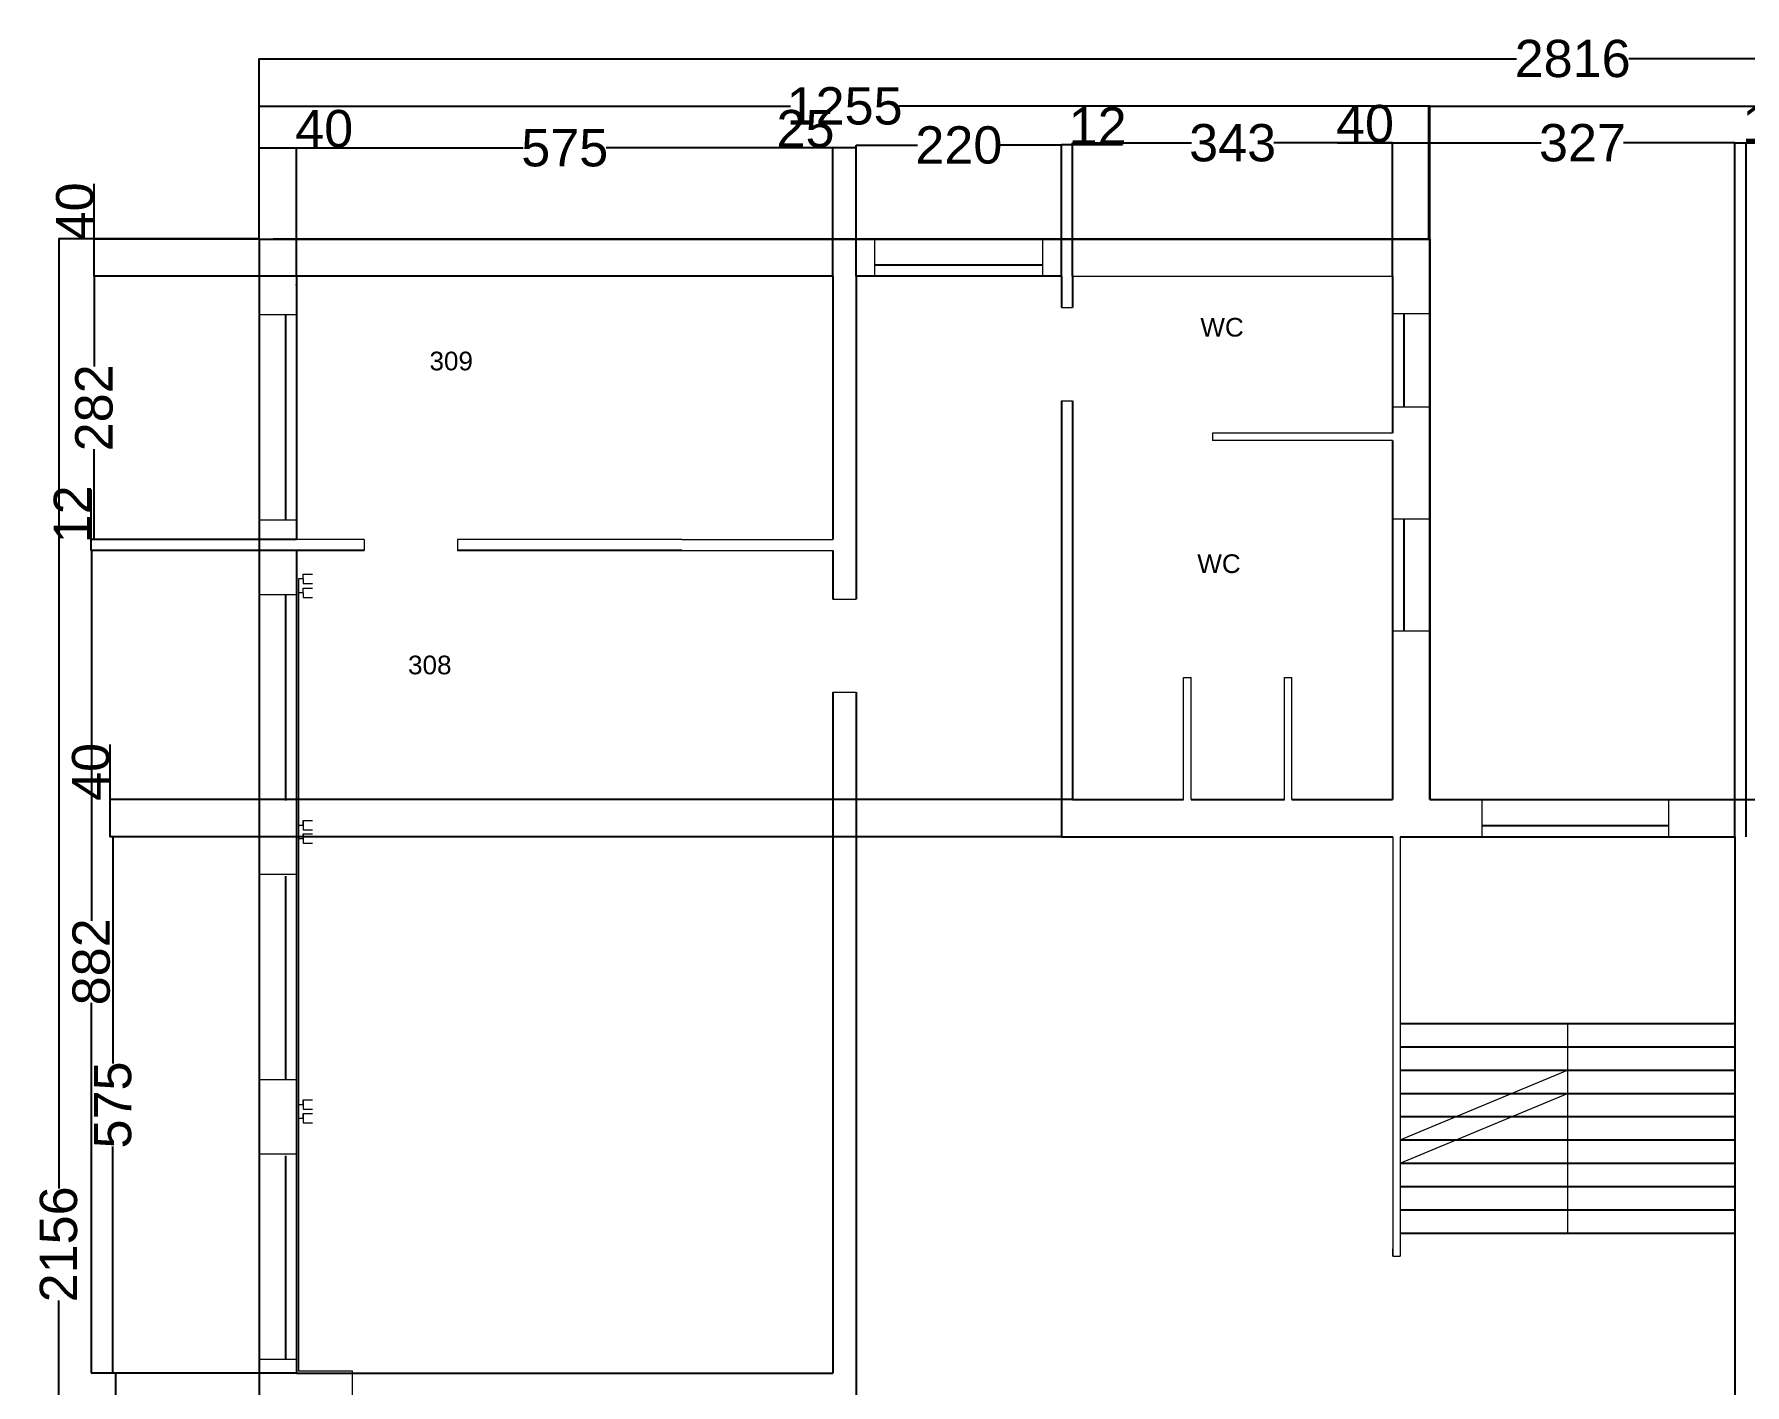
# Model space of a CAD drawing. Header units: inches. Extents: x -264 to 3260, y -2365 to 238.
# Drawn here: x -264 to 1570, y -1210 to 238 of the extents above; entities that cross this region are included whole.
import ezdxf
from ezdxf.enums import TextEntityAlignment as Align

# ---------------------------------------------------------------- set-up
doc = ezdxf.new("R2010")
doc.units = ezdxf.units.IN
doc.header["$MEASUREMENT"] = 0
doc.layers.get('0').update_dxf_attribs({"lineweight": 0})
doc.layers.get('Defpoints').update_dxf_attribs({"lineweight": 0})
for name, color, linetype, lineweight in [('Gniazda', 6, 'Continuous', 0), ('Gniazda ucz.', 3, 'Continuous', 0), ('Kabel', 2, 'Continuous', 0), ('nazwy', 5, 'Continuous', 30), ('Przewiercenia', 42, 'Continuous', 0), ('wymiarowanie', 252, 'Continuous', 15), ('ściany', 7, 'Continuous', 35)]:
    doc.layers.add(name, color=color, linetype=linetype, lineweight=lineweight)
doc.styles.get("Standard").update_dxf_attribs({"font": 'arial.ttf', "height": 8})
doc.dimstyles.get("Standard").update_dxf_attribs({"dimtxt": 40, "dimasz": 0.2, "dimexe": 0.2, "dimexo": 0.05, "dimgap": 0.09, "dimtad": 0, "dimdec": 0, "dimzin": 0, "dimdsep": 46, "dimtxsty": 'Standard', "dimblk": 'VDDIM_DEFAULT', "dimcen": 0.09, "dimclre": 256, "dimclrt": 7, "dimadec": 0, "dimazin": 0, "dimtfac": 1, "dimtdec": 4, "dimtix": 1, "dimtmove": 0, "dimatfit": 3, "dimfxl": 0, "dimtolj": 1, "dimtzin": 0, "dimarcsym": 0})

# ---------------------------------------------------------------- blocks, each defined once
blk = doc.blocks.new('VDDIM_DEFAULT')
at = {"linetype": 'Continuous'}
blk.add_hatch(color=0, dxfattribs=at).paths.add_polyline_path([(0, 0), (-1, -0.1665), (-1, 0.1665)], flags=0)
at = {"color": 0, "linetype": 'Continuous'}
blk.add_lwpolyline([(0, 0), (-1, -0.1665), (-1, 0.1665), (0, 0)], dxfattribs=at)
blk = doc.blocks.new('*D65')
at = {"layer": 'Defpoints', "color": 0}
for p in [(-23, 211.3), (-23, 18), (2793, -583)]:
    blk.add_point(p, dxfattribs=at)
at = {"layer": 'wymiarowanie', "lineweight": -2}
for p, q in [((-23, 18.1), (-23, 211.5)), ((2793, -583), (2793, 211.5))]:
    blk.add_line(p, q, dxfattribs=at)
at = {"layer": 'wymiarowanie', "color": 0, "lineweight": -2}
for p, q in [((-22.8, 211.3), (1324.9, 211.3)), ((2792.8, 211.3), (1445.1, 211.3))]:
    blk.add_line(p, q, dxfattribs=at)
at = {"layer": 'wymiarowanie', "color": 0, "lineweight": -2, "xscale": 0.2, "yscale": 0.2, "zscale": 0.2}
for p, rotation in [((-23, 211.3), 180), ((2793, 211.3), 360)]:
    blk.add_blockref('VDDIM_DEFAULT', p, dxfattribs=dict(at, rotation=rotation))
at = {"layer": 'wymiarowanie', "color": 7, "insert": (1385, 211.3), "char_height": 40, "attachment_point": 5}
blk.add_mtext('\\A1;2816', dxfattribs=at)
blk = doc.blocks.new('*D66')
at = {"layer": 'Defpoints', "color": 0}
for p in [(1232, 160.5), (-23, 18), (1232, 18)]:
    blk.add_point(p, dxfattribs=at)
at = {"layer": 'wymiarowanie', "lineweight": -2}
for p, q in [((-23, 18), (-23, 160.7)), ((1232, 18), (1232, 160.7))]:
    blk.add_line(p, q, dxfattribs=at)
at = {"layer": 'wymiarowanie', "color": 0, "lineweight": -2}
for p, q in [((-22.8, 160.5), (546.5, 160.5)), ((1231.8, 160.5), (662.5, 160.5))]:
    blk.add_line(p, q, dxfattribs=at)
at = {"layer": 'wymiarowanie', "color": 0, "lineweight": -2, "xscale": 0.2, "yscale": 0.2, "zscale": 0.2}
for p, rotation in [((-23, 160.5), 180), ((1232, 160.5), 360)]:
    blk.add_blockref('VDDIM_DEFAULT', p, dxfattribs=dict(at, rotation=rotation))
at = {"layer": 'wymiarowanie', "color": 7, "insert": (604.5, 160.5), "char_height": 40, "attachment_point": 5}
blk.add_mtext('\\A1;1255', dxfattribs=at)
blk = doc.blocks.new('*D67')
at = {"layer": 'Defpoints', "color": 0}
for p in [(2793, 160.5), (1231, 18), (2793, -583)]:
    blk.add_point(p, dxfattribs=at)
at = {"layer": 'wymiarowanie', "lineweight": -2}
for p, q in [((1231, 18.1), (1231, 160.7)), ((2793, -583), (2793, 160.7))]:
    blk.add_line(p, q, dxfattribs=at)
at = {"layer": 'wymiarowanie', "color": 0, "lineweight": -2}
for p, q in [((1231.2, 160.5), (1954.3, 160.5)), ((2792.8, 160.5), (2069.6, 160.5))]:
    blk.add_line(p, q, dxfattribs=at)
at = {"layer": 'wymiarowanie', "color": 0, "lineweight": -2, "xscale": 0.2, "yscale": 0.2, "zscale": 0.2}
for p, rotation in [((1231, 160.5), 180), ((2793, 160.5), 360)]:
    blk.add_blockref('VDDIM_DEFAULT', p, dxfattribs=dict(at, rotation=rotation))
at = {"layer": 'wymiarowanie', "color": 7, "insert": (2012, 160.5), "char_height": 40, "attachment_point": 5}
blk.add_mtext('\\A1;1562', dxfattribs=at)
blk = doc.blocks.new('*D68')
at = {"layer": 'Defpoints', "color": 0}
for p in [(17, 115.6), (-23, 18.1), (17, -22)]:
    blk.add_point(p, dxfattribs=at)
at = {"layer": 'wymiarowanie', "lineweight": -2}
for p, q in [((-23, 18.1), (-23, 115.8)), ((17, -21.9), (17, 115.8))]:
    blk.add_line(p, q, dxfattribs=at)
at = {"layer": 'wymiarowanie', "color": 0, "lineweight": -2}
for p, q in [((-22.8, 115.6), (16.8, 115.6)), ((17, 115.6), (76.1, 115.6))]:
    blk.add_line(p, q, dxfattribs=at)
at = {"layer": 'wymiarowanie', "color": 0, "lineweight": -2, "xscale": 0.2, "yscale": 0.2, "zscale": 0.2, "rotation": 180}
blk.add_blockref('VDDIM_DEFAULT', (-23, 115.6), dxfattribs=at)
at = {"layer": 'wymiarowanie', "color": 0, "lineweight": -2, "xscale": 0.2, "yscale": 0.2, "zscale": 0.2}
blk.add_blockref('VDDIM_DEFAULT', (17, 115.6), dxfattribs=at)
at = {"layer": 'wymiarowanie', "color": 7, "insert": (46.6, 136.1), "char_height": 40, "attachment_point": 5}
blk.add_mtext('\\A1;40', dxfattribs=at)
blk = doc.blocks.new('*D69')
at = {"layer": 'Defpoints', "color": 0}
for p in [(592, 115.6), (17, -22), (592, -22)]:
    blk.add_point(p, dxfattribs=at)
at = {"layer": 'wymiarowanie', "lineweight": -2}
for p, q in [((17, -22), (17, 115.8)), ((592, -22), (592, 115.8))]:
    blk.add_line(p, q, dxfattribs=at)
at = {"layer": 'wymiarowanie', "color": 0, "lineweight": -2}
for p, q in [((17.2, 115.6), (260.1, 115.6)), ((591.8, 115.6), (348.9, 115.6))]:
    blk.add_line(p, q, dxfattribs=at)
at = {"layer": 'wymiarowanie', "color": 0, "lineweight": -2, "xscale": 0.2, "yscale": 0.2, "zscale": 0.2}
for p, rotation in [((17, 115.6), 180), ((592, 115.6), 360)]:
    blk.add_blockref('VDDIM_DEFAULT', p, dxfattribs=dict(at, rotation=rotation))
at = {"layer": 'wymiarowanie', "color": 7, "insert": (304.5, 115.6), "char_height": 40, "attachment_point": 5}
blk.add_mtext('\\A1;575', dxfattribs=at)
blk = doc.blocks.new('*D70')
at = {"layer": 'Defpoints', "color": 0}
for p in [(592, 115.6), (592, -22), (617, -22)]:
    blk.add_point(p, dxfattribs=at)
at = {"layer": 'wymiarowanie', "color": 0, "lineweight": -2}
for p, q in [((592, 115.6), (533.4, 115.6)), ((616.8, 115.6), (592.2, 115.6))]:
    blk.add_line(p, q, dxfattribs=at)
at = {"layer": 'wymiarowanie', "lineweight": -2}
for p, q in [((592, -22), (592, 115.8)), ((617, -22), (617, 115.8))]:
    blk.add_line(p, q, dxfattribs=at)
at = {"layer": 'wymiarowanie', "color": 0, "lineweight": -2, "xscale": 0.2, "yscale": 0.2, "zscale": 0.2, "rotation": 180}
blk.add_blockref('VDDIM_DEFAULT', (592, 115.6), dxfattribs=at)
at = {"layer": 'wymiarowanie', "color": 0, "lineweight": -2, "xscale": 0.2, "yscale": 0.2, "zscale": 0.2}
blk.add_blockref('VDDIM_DEFAULT', (617, 115.6), dxfattribs=at)
at = {"layer": 'wymiarowanie', "color": 7, "insert": (562.6, 136.1), "char_height": 40, "attachment_point": 5}
blk.add_mtext('\\A1;25', dxfattribs=at)
blk = doc.blocks.new('*D71')
at = {"layer": 'Defpoints', "color": 0}
for p in [(837, 118.6), (617, -22), (837, -22)]:
    blk.add_point(p, dxfattribs=at)
at = {"layer": 'wymiarowanie', "lineweight": -2}
for p, q in [((617, -22), (617, 118.8)), ((837, -22), (837, 118.8))]:
    blk.add_line(p, q, dxfattribs=at)
at = {"layer": 'wymiarowanie', "color": 0, "lineweight": -2}
for p, q in [((617.2, 118.6), (682.5, 118.6)), ((836.8, 118.6), (771.5, 118.6))]:
    blk.add_line(p, q, dxfattribs=at)
at = {"layer": 'wymiarowanie', "color": 0, "lineweight": -2, "xscale": 0.2, "yscale": 0.2, "zscale": 0.2, "rotation": 180}
blk.add_blockref('VDDIM_DEFAULT', (617, 118.6), dxfattribs=at)
at = {"layer": 'wymiarowanie', "color": 0, "lineweight": -2, "xscale": 0.2, "yscale": 0.2, "zscale": 0.2}
blk.add_blockref('VDDIM_DEFAULT', (837, 118.6), dxfattribs=at)
at = {"layer": 'wymiarowanie', "color": 7, "insert": (727, 118.6), "char_height": 40, "attachment_point": 5}
blk.add_mtext('\\A1;220', dxfattribs=at)
blk = doc.blocks.new('*D72')
at = {"layer": 'Defpoints', "color": 0}
for p in [(849, 119.3), (837, -22), (849, -22)]:
    blk.add_point(p, dxfattribs=at)
at = {"layer": 'wymiarowanie', "lineweight": -2}
for p, q in [((837, -22), (837, 119.5)), ((849, -22), (849, 119.5))]:
    blk.add_line(p, q, dxfattribs=at)
at = {"layer": 'wymiarowanie', "color": 0, "lineweight": -2}
for p, q in [((837.2, 119.3), (848.8, 119.3)), ((849, 119.3), (902.4, 119.3))]:
    blk.add_line(p, q, dxfattribs=at)
at = {"layer": 'wymiarowanie', "color": 0, "lineweight": -2, "xscale": 0.2, "yscale": 0.2, "zscale": 0.2, "rotation": 180}
blk.add_blockref('VDDIM_DEFAULT', (837, 119.3), dxfattribs=at)
at = {"layer": 'wymiarowanie', "color": 0, "lineweight": -2, "xscale": 0.2, "yscale": 0.2, "zscale": 0.2}
blk.add_blockref('VDDIM_DEFAULT', (849, 119.3), dxfattribs=at)
at = {"layer": 'wymiarowanie', "color": 7, "insert": (875.8, 139.4), "char_height": 40, "attachment_point": 5}
blk.add_mtext('\\A1;12', dxfattribs=at)
blk = doc.blocks.new('*D73')
at = {"layer": 'Defpoints', "color": 0}
for p in [(1192, 121), (849, -22), (1192, -22)]:
    blk.add_point(p, dxfattribs=at)
at = {"layer": 'wymiarowanie', "lineweight": -2}
for p, q in [((849, -22), (849, 121.2)), ((1192, -22), (1192, 121.2))]:
    blk.add_line(p, q, dxfattribs=at)
at = {"layer": 'wymiarowanie', "color": 0, "lineweight": -2}
for p, q in [((849.2, 121), (976.3, 121)), ((1191.8, 121), (1064.7, 121))]:
    blk.add_line(p, q, dxfattribs=at)
at = {"layer": 'wymiarowanie', "color": 0, "lineweight": -2, "xscale": 0.2, "yscale": 0.2, "zscale": 0.2}
for p, rotation in [((849, 121), 180), ((1192, 121), 360)]:
    blk.add_blockref('VDDIM_DEFAULT', p, dxfattribs=dict(at, rotation=rotation))
at = {"layer": 'wymiarowanie', "color": 7, "insert": (1020.5, 121), "char_height": 40, "attachment_point": 5}
blk.add_mtext('\\A1;343', dxfattribs=at)
blk = doc.blocks.new('*D74')
at = {"layer": 'Defpoints', "color": 0}
for p in [(1192, 120.9), (1232, 18), (1192, -22)]:
    blk.add_point(p, dxfattribs=at)
at = {"layer": 'wymiarowanie', "color": 0, "lineweight": -2}
for p, q in [((1192, 120.9), (1132.9, 120.9)), ((1231.8, 120.9), (1192.2, 120.9))]:
    blk.add_line(p, q, dxfattribs=at)
at = {"layer": 'wymiarowanie', "lineweight": -2}
for p, q in [((1192, -21.9), (1192, 121.1)), ((1232, 18.1), (1232, 121.1))]:
    blk.add_line(p, q, dxfattribs=at)
at = {"layer": 'wymiarowanie', "color": 0, "lineweight": -2, "xscale": 0.2, "yscale": 0.2, "zscale": 0.2, "rotation": 180}
blk.add_blockref('VDDIM_DEFAULT', (1192, 120.9), dxfattribs=at)
at = {"layer": 'wymiarowanie', "color": 0, "lineweight": -2, "xscale": 0.2, "yscale": 0.2, "zscale": 0.2}
blk.add_blockref('VDDIM_DEFAULT', (1232, 120.9), dxfattribs=at)
at = {"layer": 'wymiarowanie', "color": 7, "insert": (1162.4, 141.5), "char_height": 40, "attachment_point": 5}
blk.add_mtext('\\A1;40', dxfattribs=at)
blk = doc.blocks.new('*D75')
at = {"layer": 'Defpoints', "color": 0}
for p in [(1559, 121), (1232, -583), (1559, -623)]:
    blk.add_point(p, dxfattribs=at)
at = {"layer": 'wymiarowanie', "lineweight": -2}
for p, q in [((1232, -582.95), (1232, 121.2)), ((1559, -622.95), (1559, 121.2))]:
    blk.add_line(p, q, dxfattribs=at)
at = {"layer": 'wymiarowanie', "color": 0, "lineweight": -2}
for p, q in [((1232.2, 121), (1351.31, 121)), ((1558.8, 121), (1439.69, 121))]:
    blk.add_line(p, q, dxfattribs=at)
at = {"layer": 'wymiarowanie', "color": 0, "lineweight": -2, "xscale": 0.2, "yscale": 0.2, "zscale": 0.2}
for p, rotation in [((1232, 121), 180), ((1559, 121), 360)]:
    blk.add_blockref('VDDIM_DEFAULT', p, dxfattribs=dict(at, rotation=rotation))
at = {"layer": 'wymiarowanie', "color": 7, "insert": (1395.5, 121), "char_height": 40, "attachment_point": 5}
blk.add_mtext('\\A1;327', dxfattribs=at)
blk = doc.blocks.new('*D76')
at = {"layer": 'Defpoints', "color": 0}
for p in [(1571, 121), (1559, -623), (1571, -623)]:
    blk.add_point(p, dxfattribs=at)
at = {"layer": 'wymiarowanie', "lineweight": -2}
for p, q in [((1559, -623), (1559, 121.2)), ((1571, -623), (1571, 121.2))]:
    blk.add_line(p, q, dxfattribs=at)
at = {"layer": 'wymiarowanie', "color": 0, "lineweight": -2}
for p, q in [((1559.2, 121), (1570.8, 121)), ((1571, 121), (1624.4, 121))]:
    blk.add_line(p, q, dxfattribs=at)
at = {"layer": 'wymiarowanie', "color": 0, "lineweight": -2, "xscale": 0.2, "yscale": 0.2, "zscale": 0.2, "rotation": 180}
blk.add_blockref('VDDIM_DEFAULT', (1559, 121), dxfattribs=at)
at = {"layer": 'wymiarowanie', "color": 0, "lineweight": -2, "xscale": 0.2, "yscale": 0.2, "zscale": 0.2}
blk.add_blockref('VDDIM_DEFAULT', (1571, 121), dxfattribs=at)
at = {"layer": 'wymiarowanie', "color": 7, "insert": (1597.8, 141.2), "char_height": 40, "attachment_point": 5}
blk.add_mtext('\\A1;12', dxfattribs=at)
blk = doc.blocks.new('*D86')
at = {"layer": 'Defpoints', "color": 0}
for p in [(-238, 18.1), (-23, 18.1), (-23, -2138)]:
    blk.add_point(p, dxfattribs=at)
at = {"layer": 'wymiarowanie', "lineweight": -2}
for p, q in [((-23.05, 18.1), (-238.2, 18.1)), ((-23.05, -2138), (-238.2, -2138))]:
    blk.add_line(p, q, dxfattribs=at)
at = {"layer": 'wymiarowanie', "color": 0, "lineweight": -2}
for p, q in [((-238, 17.9), (-238, -999.86)), ((-238, -2137.8), (-238, -1120.04))]:
    blk.add_line(p, q, dxfattribs=at)
at = {"layer": 'wymiarowanie', "color": 0, "lineweight": -2, "xscale": 0.2, "yscale": 0.2, "zscale": 0.2}
for p, rotation in [((-238, 18.1), 89.99999999999991), ((-238, -2138), 269.9999999999999)]:
    blk.add_blockref('VDDIM_DEFAULT', p, dxfattribs=dict(at, rotation=rotation))
at = {"layer": 'wymiarowanie', "color": 7, "insert": (-238, -1059.95), "char_height": 40, "attachment_point": 5, "rotation": 90}
blk.add_mtext('\\A1;2156', dxfattribs=at)
blk = doc.blocks.new('*D91')
at = {"layer": 'Defpoints', "color": 0}
for p in [(17, -1198), (-177.2, -1223), (-23, -1223)]:
    blk.add_point(p, dxfattribs=at)
at = {"layer": 'wymiarowanie', "lineweight": -2}
for p, q in [((16.95, -1198), (-177.4, -1198)), ((-23.05, -1223), (-177.4, -1223))]:
    blk.add_line(p, q, dxfattribs=at)
at = {"layer": 'wymiarowanie', "color": 0, "lineweight": -2}
for p, q in [((-177.2, -1198.2), (-177.2, -1222.8)), ((-177.2, -1223), (-177.2, -1281.58))]:
    blk.add_line(p, q, dxfattribs=at)
at = {"layer": 'wymiarowanie', "color": 0, "lineweight": -2, "xscale": 0.2, "yscale": 0.2, "zscale": 0.2}
for p, rotation in [((-177.2, -1198), 89.99999999999993), ((-177.2, -1223), 269.9999999999999)]:
    blk.add_blockref('VDDIM_DEFAULT', p, dxfattribs=dict(at, rotation=rotation))
at = {"layer": 'wymiarowanie', "color": 7, "insert": (-197.71, -1252.39), "char_height": 40, "attachment_point": 5, "rotation": 90}
blk.add_mtext('\\A1;25', dxfattribs=at)
blk = doc.blocks.new('*D92')
at = {"layer": 'Defpoints', "color": 0}
for p in [(-180, -623), (837, -623), (16.95, -1198)]:
    blk.add_point(p, dxfattribs=at)
at = {"layer": 'wymiarowanie', "lineweight": -2}
for p, q in [((836.95, -623), (-180.2, -623)), ((16.9, -1198), (-180.2, -1198))]:
    blk.add_line(p, q, dxfattribs=at)
at = {"layer": 'wymiarowanie', "color": 0, "lineweight": -2}
for p, q in [((-180, -623.2), (-180, -866.13)), ((-180, -1197.8), (-180, -954.87))]:
    blk.add_line(p, q, dxfattribs=at)
at = {"layer": 'wymiarowanie', "color": 0, "lineweight": -2, "xscale": 0.2, "yscale": 0.2, "zscale": 0.2}
for p, rotation in [((-180, -623), 89.99999999999991), ((-180, -1198), 269.9999999999999)]:
    blk.add_blockref('VDDIM_DEFAULT', p, dxfattribs=dict(at, rotation=rotation))
at = {"layer": 'wymiarowanie', "color": 7, "insert": (-180, -910.5), "char_height": 40, "attachment_point": 5, "rotation": 90}
blk.add_mtext('\\A1;575', dxfattribs=at)
blk = doc.blocks.new('*D93')
at = {"layer": 'Defpoints', "color": 0}
for p in [(-183, -583), (849, -583), (837, -623)]:
    blk.add_point(p, dxfattribs=at)
at = {"layer": 'wymiarowanie', "color": 0, "lineweight": -2}
for p, q in [((-183, -583), (-183, -523.94)), ((-183, -622.8), (-183, -583.2))]:
    blk.add_line(p, q, dxfattribs=at)
at = {"layer": 'wymiarowanie', "lineweight": -2}
for p, q in [((848.95, -583), (-183.2, -583)), ((836.95, -623), (-183.2, -623))]:
    blk.add_line(p, q, dxfattribs=at)
at = {"layer": 'wymiarowanie', "color": 0, "lineweight": -2, "xscale": 0.2, "yscale": 0.2, "zscale": 0.2}
for p, rotation in [((-183, -583), 89.99999999999993), ((-183, -623), 269.9999999999999)]:
    blk.add_blockref('VDDIM_DEFAULT', p, dxfattribs=dict(at, rotation=rotation))
at = {"layer": 'wymiarowanie', "color": 7, "insert": (-203.51, -553.37), "char_height": 40, "attachment_point": 5, "rotation": 90}
blk.add_mtext('\\A1;40', dxfattribs=at)
blk = doc.blocks.new('*D94')
at = {"layer": 'Defpoints', "color": 0}
for p in [(-203, -316), (17, -316), (16.9, -1198)]:
    blk.add_point(p, dxfattribs=at)
at = {"layer": 'wymiarowanie', "lineweight": -2}
for p, q in [((16.95, -316), (-203.2, -316)), ((16.85, -1198), (-203.2, -1198))]:
    blk.add_line(p, q, dxfattribs=at)
at = {"layer": 'wymiarowanie', "color": 0, "lineweight": -2}
for p, q in [((-203, -316.2), (-203, -712.97)), ((-203, -1197.8), (-203, -801.03))]:
    blk.add_line(p, q, dxfattribs=at)
at = {"layer": 'wymiarowanie', "color": 0, "lineweight": -2, "xscale": 0.2, "yscale": 0.2, "zscale": 0.2}
for p, rotation in [((-203, -316), 89.99999999999993), ((-203, -1198), 269.9999999999999)]:
    blk.add_blockref('VDDIM_DEFAULT', p, dxfattribs=dict(at, rotation=rotation))
at = {"layer": 'wymiarowanie', "color": 7, "insert": (-203, -757), "char_height": 40, "attachment_point": 5, "rotation": 90}
blk.add_mtext('\\A1;882', dxfattribs=at)
blk = doc.blocks.new('*D95')
at = {"layer": 'Defpoints', "color": 0}
for p in [(-203.2, -304), (17, -304), (16.95, -316)]:
    blk.add_point(p, dxfattribs=at)
at = {"layer": 'wymiarowanie', "color": 0, "lineweight": -2}
for p, q in [((-203.2, -304), (-203.2, -250.58)), ((-203.2, -315.8), (-203.2, -304.2))]:
    blk.add_line(p, q, dxfattribs=at)
at = {"layer": 'wymiarowanie', "lineweight": -2}
for p, q in [((16.95, -304), (-203.4, -304)), ((16.9, -316), (-203.4, -316))]:
    blk.add_line(p, q, dxfattribs=at)
at = {"layer": 'wymiarowanie', "color": 0, "lineweight": -2, "xscale": 0.2, "yscale": 0.2, "zscale": 0.2}
for p, rotation in [((-203.2, -304), 89.99999999999987), ((-203.2, -316), 269.9999999999998)]:
    blk.add_blockref('VDDIM_DEFAULT', p, dxfattribs=dict(at, rotation=rotation))
at = {"layer": 'wymiarowanie', "color": 7, "insert": (-223.37, -277.19), "char_height": 40, "attachment_point": 5, "rotation": 90}
blk.add_mtext('\\A1;12', dxfattribs=at)
blk = doc.blocks.new('*D96')
at = {"layer": 'Defpoints', "color": 0}
for p in [(-200, -22), (17, -22), (16.95, -304)]:
    blk.add_point(p, dxfattribs=at)
at = {"layer": 'wymiarowanie', "lineweight": -2}
for p, q in [((16.95, -22), (-200.2, -22)), ((16.9, -304), (-200.2, -304))]:
    blk.add_line(p, q, dxfattribs=at)
at = {"layer": 'wymiarowanie', "color": 0, "lineweight": -2}
for p, q in [((-200, -22.2), (-200, -118.65)), ((-200, -303.8), (-200, -207.35))]:
    blk.add_line(p, q, dxfattribs=at)
at = {"layer": 'wymiarowanie', "color": 0, "lineweight": -2, "xscale": 0.2, "yscale": 0.2, "zscale": 0.2}
for p, rotation in [((-200, -22), 89.9999999999999), ((-200, -304), 269.9999999999999)]:
    blk.add_blockref('VDDIM_DEFAULT', p, dxfattribs=dict(at, rotation=rotation))
at = {"layer": 'wymiarowanie', "color": 7, "insert": (-200, -163), "char_height": 40, "attachment_point": 5, "rotation": 90}
blk.add_mtext('\\A1;282', dxfattribs=at)
blk = doc.blocks.new('*D97')
at = {"layer": 'Defpoints', "color": 0}
for p in [(-200, 18), (-23, 18), (17, -22)]:
    blk.add_point(p, dxfattribs=at)
at = {"layer": 'wymiarowanie', "color": 0, "lineweight": -2}
for p, q in [((-200, 18), (-200, 77.06)), ((-200, -21.8), (-200, 17.8))]:
    blk.add_line(p, q, dxfattribs=at)
at = {"layer": 'wymiarowanie', "lineweight": -2}
for p, q in [((-23.05, 18), (-200.2, 18)), ((16.95, -22), (-200.2, -22))]:
    blk.add_line(p, q, dxfattribs=at)
at = {"layer": 'wymiarowanie', "color": 0, "lineweight": -2, "xscale": 0.2, "yscale": 0.2, "zscale": 0.2}
for p, rotation in [((-200, 18), 89.99999999999993), ((-200, -22), 269.9999999999999)]:
    blk.add_blockref('VDDIM_DEFAULT', p, dxfattribs=dict(at, rotation=rotation))
at = {"layer": 'wymiarowanie', "color": 7, "insert": (-220.51, 47.63), "char_height": 40, "attachment_point": 5, "rotation": 90}
blk.add_mtext('\\A1;40', dxfattribs=at)
blk = doc.blocks.new('VDRAWCLIP1617954900')
at = {"layer": 'Gniazda ucz.', "linetype": 'Continuous', "lineweight": 0}
for p, q in [((0, 5), (0, 15)), ((5, 5), (0, 5)), ((0, 5), (10, 5)), ((5, 0), (5, 5)), ((10, 5), (10, 15))]:
    blk.add_line(p, q, dxfattribs=at)
blk = doc.blocks.new('VDRAWCLIP1617954937')
at = {"layer": 'Gniazda ucz.', "linetype": 'Continuous', "lineweight": 0}
for p, q in [((14.5, 5), (14.5, 15)), ((19.5, 5), (14.5, 5)), ((14.5, 5), (24.5, 5)), ((19.5, 0), (19.5, 5)), ((24.5, 5), (24.5, 15))]:
    blk.add_line(p, q, dxfattribs=at)
at = {"layer": 'Gniazda ucz.', "linetype": 'Continuous'}
blk.add_blockref('VDRAWCLIP1617954900', (0, 0), dxfattribs=at)
blk = doc.blocks.new('VDRAWCLIP1617955192')
at = {"layer": 'Gniazda ucz.', "linetype": 'Continuous'}
blk.add_blockref('VDRAWCLIP1617954937', (0, 0), dxfattribs=at)
blk = doc.blocks.new('VDRAWCLIP1617955283')
at = {"layer": 'Gniazda', "linetype": 'Continuous'}
blk.add_blockref('VDRAWCLIP1617955192', (0, 0), dxfattribs=at)
blk = doc.blocks.new('VDRAWCLIP1617955312')
at = {"layer": 'Gniazda ucz.', "linetype": 'Continuous', "rotation": 270.0000000000073}
blk.add_blockref('VDRAWCLIP1617955283', (0, 24.5), dxfattribs=at)
blk = doc.blocks.new('VDRAWCLIP1617955318')
at = {"layer": 'Gniazda ucz.', "linetype": 'Continuous', "rotation": 270.0000000000073}
blk.add_blockref('VDRAWCLIP1617955283', (0, 24.5), dxfattribs=at)
blk = doc.blocks.new('VDRAWCLIP1617798703')
at = {"layer": 'Gniazda', "linetype": 'Continuous', "lineweight": 0}
for p, q in [((0, 5), (0, 15)), ((5, 5), (0, 5)), ((5, 5), (5, 0)), ((5, 5), (10, 5)), ((10, 5), (10, 15))]:
    blk.add_line(p, q, dxfattribs=at)
blk = doc.blocks.new('VDRAWCLIP1617798856')
at = {"layer": 'Gniazda', "linetype": 'Continuous'}
blk.add_blockref('VDRAWCLIP1617798703', (0, 0), dxfattribs=at)
blk = doc.blocks.new('VDRAWCLIP1617798883')
at = {"layer": 'Gniazda', "linetype": 'Continuous'}
for name, p in [('VDRAWCLIP1617798703', (0, 0.1)), ('VDRAWCLIP1617798856', (14.9, 0))]:
    blk.add_blockref(name, p, dxfattribs=at)
blk = doc.blocks.new('VDRAWCLIP1617955138')
at = {"layer": 'Gniazda', "linetype": 'Continuous'}
blk.add_blockref('VDRAWCLIP1617798883', (0, 0), dxfattribs=at)
blk = doc.blocks.new('VDRAWCLIP1617955368')
at = {"layer": 'Gniazda ucz.', "linetype": 'Continuous'}
blk.add_blockref('VDRAWCLIP1617955138', (0, 0), dxfattribs=at)
blk = doc.blocks.new('VDRAWCLIP1617955390')
at = {"layer": 'Gniazda ucz.', "linetype": 'Continuous'}
blk.add_blockref('VDRAWCLIP1617955368', (0, 0), dxfattribs=at)
blk = doc.blocks.new('VDRAWCLIP1617955411')
at = {"layer": 'Gniazda ucz.', "linetype": 'Continuous', "rotation": 270.0000000000008}
blk.add_blockref('VDRAWCLIP1617955390', (0, 24.9), dxfattribs=at)

msp = doc.modelspace()

# ---------------------------------------------------------------- linework, layer by layer
for points in [[(89.4, -304), (17, -304)], [(430, -304), (189.4, -304)], [(430, -304), (520, -304), (592, -304)], [(430, -316), (520, -316), (592, -316)]]:
    msp.add_lwpolyline(points)
at = {"layer": 'Kabel', "linetype": 'Continuous', "lineweight": 0}
for p, q in [((19.1, -346.3), (19, -1196)), ((77, -1196), (19, -1196)), ((77, -1198), (77, -1196))]:
    msp.add_line(p, q, dxfattribs=at)
at = {"layer": 'Przewiercenia', "linetype": 'Continuous', "lineweight": 0}
msp.add_line((77, -1223), (77, -1198), dxfattribs=at)
at = {"layer": 'ściany', "lineweight": 25}
for p, q in [((-23, 18), (-23, 18)), ((-23, 18), (1232, 18)), ((-23, 18), (-23, -1223)), ((1232, 18), (-8, 18)), ((1231, 18), (1231, 18)), ((1232, 18), (1232, -583)), ((1232, 18), (1232, -583)), ((817, -10), (637, -10)), ((17, -22), (17, -304)), ((592, -22), (17, -22)), ((592, -22), (592, -304)), ((617, -22), (617, -368)), ((837, -22), (617, -22)), ((837, -22), (837, -55.4)), ((849, -22), (849, -55.4)), ((1192, -22), (1192, -190)), ((5, -63), (5, -283)), ((1204, -62), (1204, -162)), ((837, -155.4), (837, -623)), ((849, -155.4), (849, -583)), ((1192, -198), (1192, -583)), ((1204, -282), (1204, -402)), ((17, -316), (17, -1198)), ((89.4, -316), (17, -316)), ((430, -316), (189.4, -316)), ((592, -316), (592, -368)), ((5, -363), (5, -584)), ((592, -468), (592, -1198)), ((617, -468), (617, -1223)), ((5, -665), (5, -883)), ((5, -965), (5, -1183))]:
    msp.add_line(p, q, dxfattribs=at)
at = {"layer": 'ściany', "linetype": 'Continuous', "lineweight": 0}
for p, q in [((637, -22), (637, 18)), ((817, -22), (817, 18)), ((849, -22), (1192, -22)), ((-23, -63), (17, -63)), ((837, -55.4), (849, -55.4)), ((1192, -62), (1232, -62)), ((837, -155.4), (849, -155.4)), ((1192, -162), (1232, -162)), ((1192, -190), (999, -190)), ((999, -190), (999, -198)), ((1192, -198), (999, -198)), ((-23, -283), (17, -283)), ((1192, -282), (1232, -282)), ((89.4, -304), (89.4, -316)), ((189.4, -304), (189.4, -316)), ((-23, -363), (17, -363)), ((592, -368), (617, -368)), ((1192, -402), (1232, -402)), ((968, -583), (968, -452)), ((968, -452), (976, -452)), ((976, -583), (976, -452)), ((1076, -583), (1076, -452)), ((1076, -452), (1084, -452)), ((1084, -583), (1084, -452)), ((592, -468), (617, -468)), ((-23, -583), (17, -583)), ((1287.6, -583), (1287.6, -623)), ((1487.6, -583), (1487.6, -623)), ((1192.1, -623), (1192.1, -1072.7)), ((1200.1, -623), (1200.1, -1072.7)), ((-23, -663), (17, -663)), ((1379.6, -823), (1379.6, -1048)), ((1200.1, -948), (1379.6, -873)), ((-23, -883), (17, -883)), ((1200.1, -973), (1379.6, -898)), ((-23, -963), (17, -963)), ((1192.1, -1072.7), (1192.1, -1064.7)), ((1192.1, -1072.7), (1200.1, -1072.7)), ((-23, -1183), (17, -1183))]:
    msp.add_line(p, q, dxfattribs=at)
at = {"layer": 'ściany', "linetype": 'Continuous', "lineweight": 25}
for p, q in [((849, -583), (968, -583)), ((976, -583), (1076, -583)), ((1084, -583), (1192, -583)), ((1232, -583), (2793, -583)), ((837, -623), (1192.1, -623)), ((1200.1, -623), (1559, -623)), ((1287.6, -611), (1487.6, -611)), ((1559, -623), (1559, -1223)), ((1200.1, -823), (1559, -823)), ((1200.1, -848), (1559, -848)), ((1200.1, -873), (1559, -873)), ((1200.1, -898), (1559, -898)), ((1200.1, -923), (1559, -923)), ((1200.1, -948), (1559, -948)), ((1200.1, -973), (1559, -973)), ((1200.1, -998), (1559, -998)), ((1200.1, -1023), (1559, -1023)), ((1200.1, -1048), (1559, -1048)), ((17, -1198), (592, -1198)), ((1559, -1198), (1559, -1198))]:
    msp.add_line(p, q, dxfattribs=at)
msp.add_point((17, -31), dxfattribs=at)

# ---------------------------------------------------------------- block references
at = {"layer": 'Gniazda ucz.', "linetype": 'Continuous'}
for name, p in [('VDRAWCLIP1617955411', (19, -366.3)), ('VDRAWCLIP1617955318', (19.2, -629.9)), ('VDRAWCLIP1617955312', (19, -929.5))]:
    msp.add_blockref(name, p, dxfattribs=at)

# ---------------------------------------------------------------- texts
at = {"layer": 'nazwy', "linetype": 'Continuous', "lineweight": 0}
for s, p in [('WC', (985.9, -92.6)), ('309', (159.5, -128.8)), ('WC', (982.6, -346.1)), ('308', (136.5, -454.7))]:
    msp.add_text(s, height=20, dxfattribs=at).set_placement(p, align=Align.BOTTOM_LEFT)

# ---------------------------------------------------------------- dimensions: what is measured, and where the dimension line sits
at = {"layer": 'wymiarowanie', "linetype": 'Continuous', "lineweight": 0}
for base, p1, p2, picture, middle in [((-23, 211.3), (2793, -583), (-23, 18), '*D65', (1385, 211.3)), ((1232, 160.5), (-23, 18), (1232, 18), '*D66', (604.5, 160.5)), ((2793, 160.5), (1231, 18), (2793, -583), '*D67', (2012, 160.5)), ((849, 119.3), (837, -22), (849, -22), '*D72', (875.8, 139.4)), ((1192, 120.9), (1232, 18), (1192, -22), '*D74', (1162.4, 141.5)), ((1571, 121), (1559, -623), (1571, -623), '*D76', (1597.8, 141.2)), ((17, 115.6), (-23, 18), (17, -22), '*D68', (46.6, 136.1)), ((592, 115.6), (617, -22), (592, -22), '*D70', (562.6, 136.1)), ((1192, 121), (849, -22), (1192, -22), '*D73', (1020.5, 121)), ((1559, 121), (1232, -583), (1559, -623), '*D75', (1395.5, 121)), ((592, 115.6), (17, -22), (592, -22), '*D69', (304.5, 115.6)), ((837, 118.6), (617, -22), (837, -22), '*D71', (727, 118.6))]:
    dim = msp.add_linear_dim(base=base, p1=p1, p2=p2, dimstyle='Standard', dxfattribs=at)
    dim.commit()
    dim.dimension.update_dxf_attribs({"geometry": picture, "text_midpoint": middle})
for base, p1, p2, picture, middle in [((-200, 18), (17, -22), (-23, 18), '*D97', (-220.5, 47.6)), ((-238, 18.1), (-23, -2138), (-23, 18.1), '*D86', (-238, -1060)), ((-200, -22), (16.9, -304), (17, -22), '*D96', (-200, -163)), ((-203.2, -304), (16.9, -316), (17, -304), '*D95', (-223.4, -277.2)), ((-203, -316), (16.9, -1198), (17, -316), '*D94', (-203, -757)), ((-183, -583), (837, -623), (849, -583), '*D93', (-203.5, -553.4)), ((-180, -623), (16.9, -1198), (837, -623), '*D92', (-180, -910.5)), ((-177.2, -1223), (17, -1198), (-23, -1223), '*D91', (-197.7, -1252.4))]:
    dim = msp.add_linear_dim(base=base, p1=p1, p2=p2, angle=90, dimstyle='Standard', dxfattribs=at)
    dim.commit()
    dim.dimension.update_dxf_attribs({"geometry": picture, "text_midpoint": middle})

doc.saveas('drawing.dxf')
